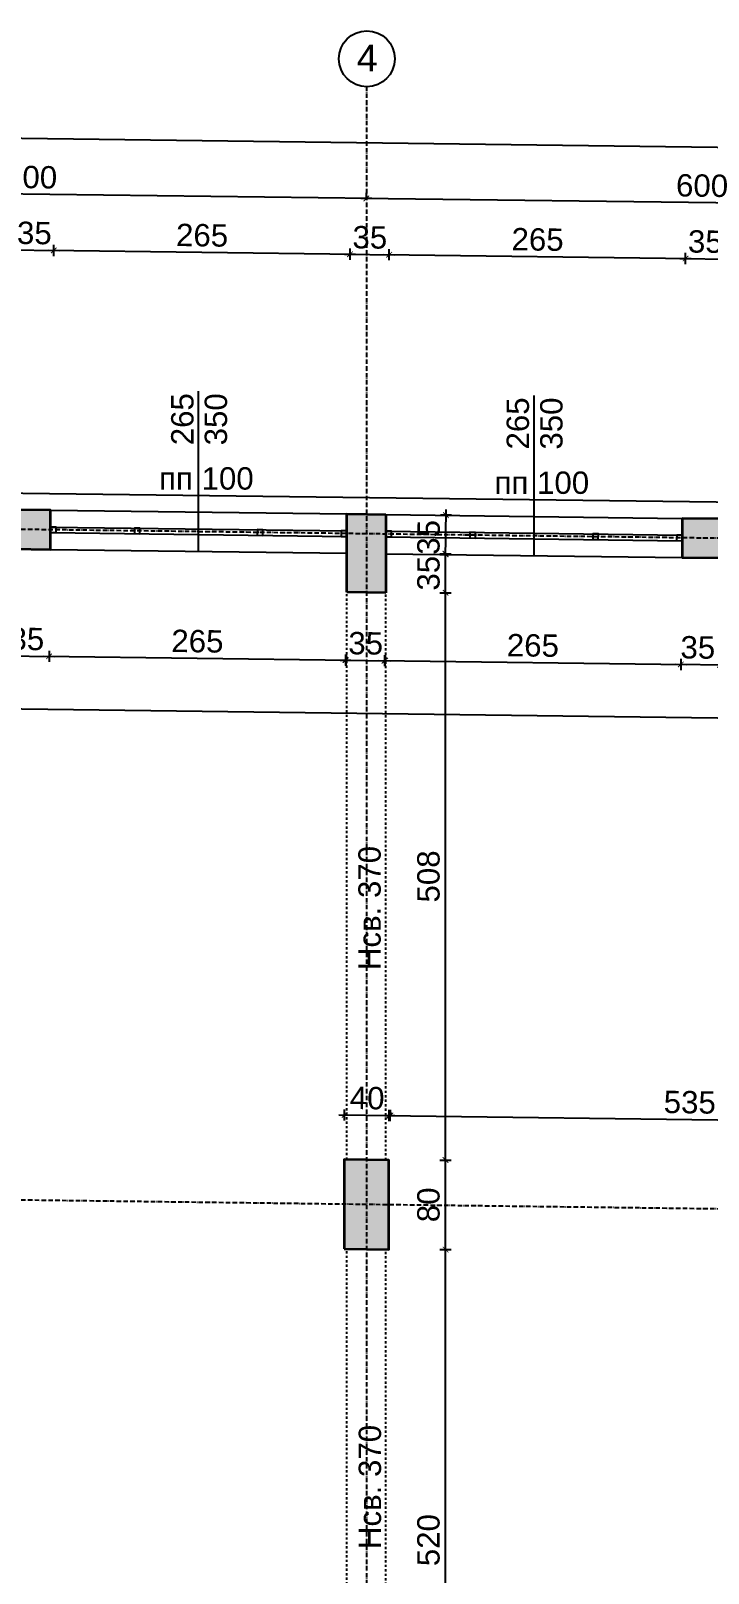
# Model space of a CAD drawing. Header units: inches. Extents: x -72385 to 39588, y -6525 to 66685.
# Drawn here: x -50485 to -49879, y 16153 to 17533 of the extents above; entities that cross this region are included whole.
import ezdxf

# ---------------------------------------------------------------- set-up
doc = ezdxf.new("R2010")
doc.units = ezdxf.units.IN
doc.header["$MEASUREMENT"] = 0
doc.linetypes.add('DashDot', pattern=[0.6, 0.4, -0.1, 0, -0.1])
doc.linetypes.add('Hidden', pattern=[0.4, 0.2, -0.2])
for name, color, linetype, lineweight in [('Изгледни линии', 253, 'Continuous', 25), ('Надписи Hсв', 252, 'Continuous', 25), ('Надписи коти външни', 252, 'Continuous', 25), ('Надписи коти вътрешни', 252, 'Continuous', 25), ('Надписи Оси', 252, 'Continuous', 25), ('Надписи прозорци', 252, 'Continuous', 25), ('Оси', 252, 'DashDot', 25), ('Прозорци', 251, 'Continuous', 25), ('Пунктир', 253, 'Hidden', 25), ('Разрезни линии', 7, 'Continuous', 35), ('Щрих стени', 254, 'Continuous', 25)]:
    doc.layers.add(name, color=color, linetype=linetype, lineweight=lineweight)
doc.styles.add('Arial Regular', font='arial.ttf')
doc.styles.get("Standard").update_dxf_attribs({"font": 'arial.ttf'})
doc.dimstyles.new('Annotative', dxfattribs={"dimscale": 0, "dimtxt": 20, "dimasz": 5, "dimexe": 5, "dimexo": 5, "dimgap": 5, "dimtad": 1, "dimdec": 0, "dimzin": 0, "dimdsep": 46, "dimtxsty": 'Standard', "dimblk": 'ARCHTICK', "dimcen": 5, "dimdle": 5, "dimadec": 0, "dimazin": 0, "dimtfac": 1, "dimtdec": 0, "dimtofl": 0, "dimtmove": 0, "dimatfit": 3, "dimldrblk": 'ARCHTICK', "dimfxl": 5, "dimfxlon": 1, "dimtolj": 1, "dimtzin": 0, "dimarcsym": 1})

# ---------------------------------------------------------------- blocks, each defined once
blk = doc.blocks.new('_ArchTick')
at = {"color": 0, "linetype": 'ByBlock', "const_width": 0.15}
blk.add_lwpolyline([(-0.5, -0.5), (0.5, 0.5)], dxfattribs=at)
blk = doc.blocks.new('*D516')
at = {"layer": 'Defpoints', "color": 0, "ltscale": 50, "transparency": 16777216}
for p in [(-50164.3, 16562.4), (-50204.8, 16523), (-50164.8, 16522.5)]:
    blk.add_point(p, dxfattribs=at)
at = {"layer": 'Надписи коти вътрешни', "color": 0, "lineweight": -2, "ltscale": 50, "transparency": 16777216}
for p, q in [((-50209.3, 16563), (-50159.3, 16562.3)), ((-50204.4, 16557.9), (-50204.3, 16567.9)), ((-50164.4, 16557.4), (-50164.3, 16567.4))]:
    blk.add_line(p, q, dxfattribs=at)
at = {"layer": 'Надписи коти вътрешни', "color": 0, "lineweight": -2, "ltscale": 50, "transparency": 16777216, "xscale": 5, "yscale": 5, "zscale": 5}
for p, rotation in [((-50204.3, 16562.9), 179.2706286525463), ((-50164.3, 16562.4), 359.2706286525462)]:
    blk.add_blockref('_ArchTick', p, dxfattribs=dict(at, rotation=rotation))
at = {"layer": 'Надписи коти вътрешни', "color": 0, "ltscale": 50, "transparency": 16777216, "insert": (-50184.1, 16577.9), "char_height": 20, "attachment_point": 5, "rotation": 359.2706}
blk.add_mtext('\\A1;40', dxfattribs=at)
blk = doc.blocks.new('*D519')
at = {"layer": 'Defpoints', "color": 0, "ltscale": 50, "transparency": 16777216}
for p in [(-49628.3, 16555.6), (-50164.8, 16442.5), (-49629.8, 16435.7)]:
    blk.add_point(p, dxfattribs=at)
at = {"layer": 'Надписи коти вътрешни', "color": 0, "lineweight": -2, "ltscale": 50, "transparency": 16777216}
for p, q in [((-50168.3, 16562.4), (-49623.3, 16555.5)), ((-50163.4, 16557.4), (-50163.2, 16567.4)), ((-49628.4, 16550.6), (-49628.2, 16560.6))]:
    blk.add_line(p, q, dxfattribs=at)
at = {"layer": 'Надписи коти вътрешни', "color": 0, "lineweight": -2, "ltscale": 50, "transparency": 16777216, "xscale": 5, "yscale": 5, "zscale": 5}
for p, rotation in [((-50163.3, 16562.4), 179.2706286525474), ((-49628.3, 16555.6), 359.2706286525474)]:
    blk.add_blockref('_ArchTick', p, dxfattribs=dict(at, rotation=rotation))
at = {"layer": 'Надписи коти вътрешни', "color": 0, "ltscale": 50, "transparency": 16777216, "insert": (-49895.6, 16574.2), "char_height": 20, "attachment_point": 5, "rotation": 359.2706}
blk.add_mtext('\\A1;535', dxfattribs=at)
blk = doc.blocks.new('*D536')
at = {"layer": 'Defpoints', "color": 0, "ltscale": 50, "transparency": 16777216}
for p in [(-51367.3, 17080.4), (-47202.3, 17027.4), (-47204.2, 16884.3)]:
    blk.add_point(p, dxfattribs=at)
at = {"layer": 'Надписи коти вътрешни', "color": 0, "lineweight": -2, "ltscale": 50, "transparency": 16777216}
for p, q in [((-51374.2, 16937.4), (-47199.2, 16884.2)), ((-51369.1, 16942.3), (-51369.2, 16932.3)), ((-47204.1, 16889.3), (-47204.2, 16879.3))]:
    blk.add_line(p, q, dxfattribs=at)
at = {"layer": 'Надписи коти вътрешни', "color": 0, "lineweight": -2, "ltscale": 50, "transparency": 16777216, "xscale": 5, "yscale": 5, "zscale": 5}
for p, rotation in [((-51369.2, 16937.3), 179.2706286525473), ((-47204.2, 16884.3), 359.2706286525473)]:
    blk.add_blockref('_ArchTick', p, dxfattribs=dict(at, rotation=rotation))
at = {"layer": 'Надписи коти вътрешни', "color": 0, "ltscale": 50, "transparency": 16777216, "insert": (-49286.5, 16926), "char_height": 20, "attachment_point": 5, "rotation": 359.2706}
blk.add_mtext('\\A1;4165', dxfattribs=at)
blk = doc.blocks.new('*D540')
at = {"layer": 'Defpoints', "color": 0, "ltscale": 50, "transparency": 16777216}
for p in [(-50502.3, 17069.4), (-50467.3, 17068.9), (-50468.6, 16973.2)]:
    blk.add_point(p, dxfattribs=at)
at = {"layer": 'Надписи коти вътрешни', "color": 0, "lineweight": -2, "ltscale": 50, "transparency": 16777216}
for p, q in [((-50508.6, 16973.7), (-50463.6, 16973.2)), ((-50503.5, 16978.7), (-50503.6, 16968.7)), ((-50468.5, 16978.2), (-50468.6, 16968.2))]:
    blk.add_line(p, q, dxfattribs=at)
at = {"layer": 'Надписи коти вътрешни', "color": 0, "lineweight": -2, "ltscale": 50, "transparency": 16777216, "xscale": 5, "yscale": 5, "zscale": 5}
for p, rotation in [((-50503.6, 16973.7), 179.2706286525581), ((-50468.6, 16973.2), 359.2706286525582)]:
    blk.add_blockref('_ArchTick', p, dxfattribs=dict(at, rotation=rotation))
at = {"layer": 'Надписи коти вътрешни', "color": 0, "ltscale": 50, "transparency": 16777216, "insert": (-50488.4, 16988.7), "char_height": 20, "attachment_point": 5, "rotation": 359.2706}
blk.add_mtext('\\A1;35', dxfattribs=at)
blk = doc.blocks.new('*D541')
at = {"layer": 'Defpoints', "color": 0, "ltscale": 50, "transparency": 16777216}
for p in [(-50467.3, 17068.9), (-50202.3, 17065.6), (-50203.6, 16969.9)]:
    blk.add_point(p, dxfattribs=at)
at = {"layer": 'Надписи коти вътрешни', "color": 0, "lineweight": -2, "ltscale": 50, "transparency": 16777216}
for p, q in [((-50473.6, 16973.3), (-50198.6, 16969.8)), ((-50468.5, 16978.2), (-50468.6, 16968.2)), ((-50203.5, 16974.9), (-50203.6, 16964.9))]:
    blk.add_line(p, q, dxfattribs=at)
at = {"layer": 'Надписи коти вътрешни', "color": 0, "lineweight": -2, "ltscale": 50, "transparency": 16777216, "xscale": 5, "yscale": 5, "zscale": 5}
for p, rotation in [((-50468.6, 16973.2), 179.270628652547), ((-50203.6, 16969.9), 359.270628652547)]:
    blk.add_blockref('_ArchTick', p, dxfattribs=dict(at, rotation=rotation))
at = {"layer": 'Надписи коти вътрешни', "color": 0, "ltscale": 50, "transparency": 16777216, "insert": (-50335.9, 16986.7), "char_height": 20, "attachment_point": 5, "rotation": 359.2706}
blk.add_mtext('\\A1;265', dxfattribs=at)
blk = doc.blocks.new('*D542')
at = {"layer": 'Defpoints', "color": 0, "ltscale": 50, "transparency": 16777216}
for p in [(-50202.3, 17030.6), (-50167.3, 17030.1), (-50168.1, 16969.4)]:
    blk.add_point(p, dxfattribs=at)
at = {"layer": 'Надписи коти вътрешни', "color": 0, "lineweight": -2, "ltscale": 50, "transparency": 16777216}
for p, q in [((-50203, 16974.8), (-50203.2, 16964.8)), ((-50168, 16974.4), (-50168.2, 16964.4)), ((-50208.1, 16969.9), (-50163.1, 16969.3))]:
    blk.add_line(p, q, dxfattribs=at)
at = {"layer": 'Надписи коти вътрешни', "color": 0, "lineweight": -2, "ltscale": 50, "transparency": 16777216, "xscale": 5, "yscale": 5, "zscale": 5}
for p, rotation in [((-50203.1, 16969.8), 179.2706286525403), ((-50168.1, 16969.4), 359.2706286525403)]:
    blk.add_blockref('_ArchTick', p, dxfattribs=dict(at, rotation=rotation))
at = {"layer": 'Надписи коти вътрешни', "color": 0, "ltscale": 50, "transparency": 16777216, "insert": (-50185.4, 16984.8), "char_height": 20, "attachment_point": 5, "rotation": 359.2706}
blk.add_mtext('\\A1;35', dxfattribs=at)
blk = doc.blocks.new('*D543')
at = {"layer": 'Defpoints', "color": 0, "ltscale": 50, "transparency": 16777216}
for p in [(-50167.3, 17065.1), (-49902.3, 17061.7), (-49903.6, 16966)]:
    blk.add_point(p, dxfattribs=at)
at = {"layer": 'Надписи коти вътрешни', "color": 0, "lineweight": -2, "ltscale": 50, "transparency": 16777216}
for p, q in [((-50168.5, 16974.4), (-50168.6, 16964.4)), ((-50173.6, 16969.5), (-49898.6, 16966)), ((-49903.5, 16971), (-49903.6, 16961))]:
    blk.add_line(p, q, dxfattribs=at)
at = {"layer": 'Надписи коти вътрешни', "color": 0, "lineweight": -2, "ltscale": 50, "transparency": 16777216, "xscale": 5, "yscale": 5, "zscale": 5}
for p, rotation in [((-50168.6, 16969.4), 179.270628652547), ((-49903.6, 16966), 359.270628652547)]:
    blk.add_blockref('_ArchTick', p, dxfattribs=dict(at, rotation=rotation))
at = {"layer": 'Надписи коти вътрешни', "color": 0, "ltscale": 50, "transparency": 16777216, "insert": (-50035.9, 16982.9), "char_height": 20, "attachment_point": 5, "rotation": 359.2706}
blk.add_mtext('\\A1;265', dxfattribs=at)
blk = doc.blocks.new('*D544')
at = {"layer": 'Defpoints', "color": 0, "ltscale": 50, "transparency": 16777216}
for p in [(-49902.3, 17061.7), (-49867.3, 17061.3), (-49868.6, 16965.6)]:
    blk.add_point(p, dxfattribs=at)
at = {"layer": 'Надписи коти вътрешни', "color": 0, "lineweight": -2, "ltscale": 50, "transparency": 16777216}
for p, q in [((-49908.6, 16966.1), (-49863.6, 16965.5)), ((-49903.5, 16971), (-49903.6, 16961)), ((-49868.5, 16970.6), (-49868.6, 16960.6))]:
    blk.add_line(p, q, dxfattribs=at)
at = {"layer": 'Надписи коти вътрешни', "color": 0, "lineweight": -2, "ltscale": 50, "transparency": 16777216, "xscale": 5, "yscale": 5, "zscale": 5}
for p, rotation in [((-49903.6, 16966), 179.2706286525581), ((-49868.6, 16965.6), 359.2706286525582)]:
    blk.add_blockref('_ArchTick', p, dxfattribs=dict(at, rotation=rotation))
at = {"layer": 'Надписи коти вътрешни', "color": 0, "ltscale": 50, "transparency": 16777216, "insert": (-49888.4, 16981.1), "char_height": 20, "attachment_point": 5, "rotation": 359.2706}
blk.add_mtext('\\A1;35', dxfattribs=at)
blk = doc.blocks.new('*D941')
at = {"layer": 'Defpoints', "color": 0, "ltscale": 50, "transparency": 16777216}
for p in [(-50164.8, 16442.5), (-50114, 16442.5), (-50164.8, 15922.5)]:
    blk.add_point(p, dxfattribs=at)
at = {"layer": 'Надписи коти вътрешни', "color": 0, "lineweight": -2, "ltscale": 50, "transparency": 16777216}
for p, q in [((-50119, 16442.5), (-50109, 16442.5)), ((-50114, 15917.5), (-50114, 16447.5)), ((-50119, 15922.5), (-50109, 15922.5))]:
    blk.add_line(p, q, dxfattribs=at)
at = {"layer": 'Надписи коти вътрешни', "color": 0, "lineweight": -2, "ltscale": 50, "transparency": 16777216, "xscale": 5, "yscale": 5, "zscale": 5}
for p, rotation in [((-50114, 16442.5), 90), ((-50114, 15922.5), 270)]:
    blk.add_blockref('_ArchTick', p, dxfattribs=dict(at, rotation=rotation))
at = {"layer": 'Надписи коти вътрешни', "color": 0, "ltscale": 50, "transparency": 16777216, "insert": (-50129.2, 16182.5), "char_height": 20, "attachment_point": 5, "rotation": 90}
blk.add_mtext('\\A1;520', dxfattribs=at)
blk = doc.blocks.new('*D942')
at = {"layer": 'Defpoints', "color": 0, "ltscale": 50, "transparency": 16777216}
for p in [(-50164.8, 16522.5), (-50114, 16522.5), (-50164.8, 16442.5)]:
    blk.add_point(p, dxfattribs=at)
at = {"layer": 'Надписи коти вътрешни', "color": 0, "lineweight": -2, "ltscale": 50, "transparency": 16777216}
for p, q in [((-50119, 16522.5), (-50109, 16522.5)), ((-50114, 16437.5), (-50114, 16527.5)), ((-50119, 16442.5), (-50109, 16442.5))]:
    blk.add_line(p, q, dxfattribs=at)
at = {"layer": 'Надписи коти вътрешни', "color": 0, "lineweight": -2, "ltscale": 50, "transparency": 16777216, "xscale": 5, "yscale": 5, "zscale": 5}
for p, rotation in [((-50114, 16522.5), 90), ((-50114, 16442.5), 270)]:
    blk.add_blockref('_ArchTick', p, dxfattribs=dict(at, rotation=rotation))
at = {"layer": 'Надписи коти вътрешни', "color": 0, "ltscale": 50, "transparency": 16777216, "insert": (-50129.2, 16482.5), "char_height": 20, "attachment_point": 5, "rotation": 90}
blk.add_mtext('\\A1;80', dxfattribs=at)
blk = doc.blocks.new('*D943')
at = {"layer": 'Defpoints', "color": 0, "ltscale": 50, "transparency": 16777216}
for p in [(-50167.3, 17030.1), (-50114, 17030.1), (-50167.3, 16522.6)]:
    blk.add_point(p, dxfattribs=at)
at = {"layer": 'Надписи коти вътрешни', "color": 0, "lineweight": -2, "ltscale": 50, "transparency": 16777216}
for p, q in [((-50119, 17030.1), (-50109, 17030.1)), ((-50114, 16517.6), (-50114, 17035.1)), ((-50119, 16522.6), (-50109, 16522.6))]:
    blk.add_line(p, q, dxfattribs=at)
at = {"layer": 'Надписи коти вътрешни', "color": 0, "lineweight": -2, "ltscale": 50, "transparency": 16777216, "xscale": 5, "yscale": 5, "zscale": 5}
for p, rotation in [((-50114, 17030.1), 90), ((-50114, 16522.6), 270)]:
    blk.add_blockref('_ArchTick', p, dxfattribs=dict(at, rotation=rotation))
at = {"layer": 'Надписи коти вътрешни', "color": 0, "ltscale": 50, "transparency": 16777216, "insert": (-50129.2, 16776.3), "char_height": 20, "attachment_point": 5, "rotation": 90}
blk.add_mtext('\\A1;508', dxfattribs=at)
blk = doc.blocks.new('*D944')
at = {"layer": 'Defpoints', "color": 0, "ltscale": 50, "transparency": 16777216}
for p in [(-50167.3, 17065.1), (-50114, 17065.1), (-50167.3, 17030.1)]:
    blk.add_point(p, dxfattribs=at)
at = {"layer": 'Надписи коти вътрешни', "color": 0, "lineweight": -2, "ltscale": 50, "transparency": 16777216}
for p, q in [((-50114, 17025.1), (-50114, 17070.1)), ((-50119, 17065.1), (-50109, 17065.1)), ((-50119, 17030.1), (-50109, 17030.1))]:
    blk.add_line(p, q, dxfattribs=at)
at = {"layer": 'Надписи коти вътрешни', "color": 0, "lineweight": -2, "ltscale": 50, "transparency": 16777216, "xscale": 5, "yscale": 5, "zscale": 5}
for p, rotation in [((-50114, 17065.1), 90), ((-50114, 17030.1), 270)]:
    blk.add_blockref('_ArchTick', p, dxfattribs=dict(at, rotation=rotation))
at = {"layer": 'Надписи коти вътрешни', "color": 0, "ltscale": 50, "transparency": 16777216, "insert": (-50129.2, 17047.6), "char_height": 20, "attachment_point": 5, "rotation": 90}
blk.add_mtext('\\A1;35', dxfattribs=at)
blk = doc.blocks.new('*D5432')
at = {"layer": 'Defpoints', "color": 0, "ltscale": 50, "transparency": 16777216}
for p in [(-50464.4, 17336.4), (-50502.3, 17104.4), (-50467.3, 17103.9)]:
    blk.add_point(p, dxfattribs=at)
at = {"layer": 'Надписи коти външни', "color": 0, "lineweight": -2, "ltscale": 50, "transparency": 16777216}
for p, q in [((-50504.4, 17336.9), (-50459.4, 17336.4)), ((-50499.4, 17331.9), (-50499.3, 17341.9)), ((-50464.4, 17331.4), (-50464.3, 17341.4))]:
    blk.add_line(p, q, dxfattribs=at)
at = {"layer": 'Надписи коти външни', "color": 0, "lineweight": -2, "ltscale": 50, "transparency": 16777216, "xscale": 5, "yscale": 5, "zscale": 5}
for p, rotation in [((-50499.4, 17336.9), 179.2706286525403), ((-50464.4, 17336.4), 359.2706286525403)]:
    blk.add_blockref('_ArchTick', p, dxfattribs=dict(at, rotation=rotation))
at = {"layer": 'Надписи коти външни', "color": 0, "ltscale": 50, "transparency": 16777216, "insert": (-50481.7, 17351.9), "char_height": 20, "attachment_point": 5, "rotation": 359.2706}
blk.add_mtext('\\A1;35', dxfattribs=at)
blk = doc.blocks.new('*D5431')
at = {"layer": 'Defpoints', "color": 0, "ltscale": 50, "transparency": 16777216}
for p in [(-50199.4, 17333), (-50467.3, 17103.9), (-50202.3, 17100.6)]:
    blk.add_point(p, dxfattribs=at)
at = {"layer": 'Надписи коти външни', "color": 0, "lineweight": -2, "ltscale": 50, "transparency": 16777216}
for p, q in [((-50469.4, 17336.5), (-50194.4, 17333)), ((-50464.4, 17331.4), (-50464.3, 17341.4)), ((-50199.4, 17328), (-50199.3, 17338))]:
    blk.add_line(p, q, dxfattribs=at)
at = {"layer": 'Надписи коти външни', "color": 0, "lineweight": -2, "ltscale": 50, "transparency": 16777216, "xscale": 5, "yscale": 5, "zscale": 5}
for p, rotation in [((-50464.4, 17336.4), 179.270628652547), ((-50199.4, 17333), 359.270628652547)]:
    blk.add_blockref('_ArchTick', p, dxfattribs=dict(at, rotation=rotation))
at = {"layer": 'Надписи коти външни', "color": 0, "ltscale": 50, "transparency": 16777216, "insert": (-50331.7, 17349.9), "char_height": 20, "attachment_point": 5, "rotation": 359.2706}
blk.add_mtext('\\A1;265', dxfattribs=at)
blk = doc.blocks.new('*D5430')
at = {"layer": 'Defpoints', "color": 0, "ltscale": 50, "transparency": 16777216}
for p in [(-50164.4, 17332.6), (-50202.3, 17100.6), (-50167.3, 17100.1)]:
    blk.add_point(p, dxfattribs=at)
at = {"layer": 'Надписи коти външни', "color": 0, "lineweight": -2, "ltscale": 50, "transparency": 16777216}
for p, q in [((-50204.4, 17333.1), (-50159.4, 17332.5)), ((-50199.4, 17328), (-50199.3, 17338)), ((-50164.4, 17327.6), (-50164.3, 17337.6))]:
    blk.add_line(p, q, dxfattribs=at)
at = {"layer": 'Надписи коти външни', "color": 0, "lineweight": -2, "ltscale": 50, "transparency": 16777216, "xscale": 5, "yscale": 5, "zscale": 5}
for p, rotation in [((-50199.4, 17333), 179.2706286525463), ((-50164.4, 17332.6), 359.2706286525462)]:
    blk.add_blockref('_ArchTick', p, dxfattribs=dict(at, rotation=rotation))
at = {"layer": 'Надписи коти външни', "color": 0, "ltscale": 50, "transparency": 16777216, "insert": (-50181.7, 17348), "char_height": 20, "attachment_point": 5, "rotation": 359.2706}
blk.add_mtext('\\A1;35', dxfattribs=at)
blk = doc.blocks.new('*D5429')
at = {"layer": 'Defpoints', "color": 0, "ltscale": 50, "transparency": 16777216}
for p in [(-49899.4, 17329.2), (-50167.3, 17100.1), (-49902.3, 17096.7)]:
    blk.add_point(p, dxfattribs=at)
at = {"layer": 'Надписи коти външни', "color": 0, "lineweight": -2, "ltscale": 50, "transparency": 16777216}
for p, q in [((-50169.4, 17332.7), (-49894.4, 17329.2)), ((-50164.4, 17327.6), (-50164.3, 17337.6)), ((-49899.4, 17324.2), (-49899.3, 17334.2))]:
    blk.add_line(p, q, dxfattribs=at)
at = {"layer": 'Надписи коти външни', "color": 0, "lineweight": -2, "ltscale": 50, "transparency": 16777216, "xscale": 5, "yscale": 5, "zscale": 5}
for p, rotation in [((-50164.4, 17332.6), 179.2706286525486), ((-49899.4, 17329.2), 359.2706286525486)]:
    blk.add_blockref('_ArchTick', p, dxfattribs=dict(at, rotation=rotation))
at = {"layer": 'Надписи коти външни', "color": 0, "ltscale": 50, "transparency": 16777216, "insert": (-50031.7, 17346.1), "char_height": 20, "attachment_point": 5, "rotation": 359.2706}
blk.add_mtext('\\A1;265', dxfattribs=at)
blk = doc.blocks.new('*D5428')
at = {"layer": 'Defpoints', "color": 0, "ltscale": 50, "transparency": 16777216}
for p in [(-49864.4, 17328.8), (-49902.3, 17096.7), (-49867.3, 17096.3)]:
    blk.add_point(p, dxfattribs=at)
at = {"layer": 'Надписи коти външни', "color": 0, "lineweight": -2, "ltscale": 50, "transparency": 16777216}
for p, q in [((-49899.4, 17324.2), (-49899.3, 17334.2)), ((-49864.4, 17323.8), (-49864.3, 17333.8)), ((-49904.4, 17329.3), (-49859.4, 17328.7))]:
    blk.add_line(p, q, dxfattribs=at)
at = {"layer": 'Надписи коти външни', "color": 0, "lineweight": -2, "ltscale": 50, "transparency": 16777216, "xscale": 5, "yscale": 5, "zscale": 5}
for p, rotation in [((-49899.4, 17329.2), 179.2706286525522), ((-49864.4, 17328.8), 359.2706286525522)]:
    blk.add_blockref('_ArchTick', p, dxfattribs=dict(at, rotation=rotation))
at = {"layer": 'Надписи коти външни', "color": 0, "ltscale": 50, "transparency": 16777216, "insert": (-49881.7, 17344.2), "char_height": 20, "attachment_point": 5, "rotation": 359.2706}
blk.add_mtext('\\A1;35', dxfattribs=at)
blk = doc.blocks.new('*D5414')
at = {"layer": 'Defpoints', "color": 0, "ltscale": 50, "transparency": 16777216}
for p in [(-50184.8, 17382.9), (-50184.8, 17382.9), (-49584.8, 17375.2)]:
    blk.add_point(p, dxfattribs=at)
at = {"layer": 'Надписи коти външни', "color": 0, "lineweight": -2, "ltscale": 50, "transparency": 16777216}
for p, q in [((-50184.8, 17382.9), (-50184.8, 17387.9)), ((-49579.8, 17375.2), (-50189.8, 17382.9)), ((-49584.8, 17375.2), (-49584.8, 17380.2))]:
    blk.add_line(p, q, dxfattribs=at)
at = {"layer": 'Надписи коти външни', "color": 0, "lineweight": -2, "ltscale": 50, "transparency": 16777216, "xscale": 5, "yscale": 5, "zscale": 5}
for p, rotation in [((-50184.8, 17382.9), 179.270628652547), ((-49584.8, 17375.2), 359.2706286525469)]:
    blk.add_blockref('_ArchTick', p, dxfattribs=dict(at, rotation=rotation))
at = {"layer": 'Надписи коти външни', "color": 0, "ltscale": 50, "transparency": 16777216, "insert": (-49884.6, 17394.3), "char_height": 20, "attachment_point": 5, "rotation": 359.2706}
blk.add_mtext('\\A1;600', dxfattribs=at)
blk = doc.blocks.new('*D5413')
at = {"layer": 'Defpoints', "color": 0, "ltscale": 50, "transparency": 16777216}
for p in [(-50784.8, 17390.5), (-50784.8, 17390.5), (-50184.8, 17382.9)]:
    blk.add_point(p, dxfattribs=at)
at = {"layer": 'Надписи коти външни', "color": 0, "lineweight": -2, "ltscale": 50, "transparency": 16777216}
for p, q in [((-50179.8, 17382.8), (-50789.8, 17390.6)), ((-50784.8, 17390.5), (-50784.8, 17395.5)), ((-50184.8, 17382.9), (-50184.8, 17387.9))]:
    blk.add_line(p, q, dxfattribs=at)
at = {"layer": 'Надписи коти външни', "color": 0, "lineweight": -2, "ltscale": 50, "transparency": 16777216, "xscale": 5, "yscale": 5, "zscale": 5}
for p, rotation in [((-50784.8, 17390.5), 179.2706286525469), ((-50184.8, 17382.9), 359.2706286525469)]:
    blk.add_blockref('_ArchTick', p, dxfattribs=dict(at, rotation=rotation))
at = {"layer": 'Надписи коти външни', "color": 0, "ltscale": 50, "transparency": 16777216, "insert": (-50484.6, 17401.9), "char_height": 20, "attachment_point": 5, "rotation": 359.2706}
blk.add_mtext('\\A1;600', dxfattribs=at)
blk = doc.blocks.new('*D5410')
at = {"layer": 'Defpoints', "color": 0, "ltscale": 50, "transparency": 16777216}
for p in [(-40218.1, 17306), (-52317.3, 17127.5), (-40222.3, 16973.5)]:
    blk.add_point(p, dxfattribs=at)
at = {"layer": 'Надписи коти външни', "color": 0, "lineweight": -2, "ltscale": 50, "transparency": 16777216}
for p, q in [((-52318.1, 17460), (-40213.1, 17305.9)), ((-52313.2, 17455), (-52313, 17465)), ((-40218.2, 17301), (-40218, 17311))]:
    blk.add_line(p, q, dxfattribs=at)
at = {"layer": 'Надписи коти външни', "color": 0, "lineweight": -2, "ltscale": 50, "transparency": 16777216, "xscale": 5, "yscale": 5, "zscale": 5}
for p, rotation in [((-52313.1, 17460), 179.2706286525472), ((-40218.1, 17306), 359.2706286525473)]:
    blk.add_blockref('_ArchTick', p, dxfattribs=dict(at, rotation=rotation))
at = {"layer": 'Надписи коти външни', "color": 0, "ltscale": 50, "transparency": 16777216, "insert": (-46265.4, 17398.2), "char_height": 20, "attachment_point": 5, "rotation": 359.2706}
blk.add_mtext('\\A1;12095', dxfattribs=at)
blk = doc.blocks.new('*D7670')
at = {"layer": 'Defpoints', "color": 0, "ltscale": 10, "transparency": 16777216}
for p in [(-50113.6, 17099.5), (-50093.7, 17099.2), (-50094.2, 17064.2)]:
    blk.add_point(p, dxfattribs=at)
at = {"layer": 'Надписи коти вътрешни', "color": 0, "lineweight": -2, "ltscale": 10, "transparency": 16777216}
for p, q in [((-50108.6, 17099.4), (-50118.6, 17099.5)), ((-50114.1, 17059.5), (-50113.5, 17104.5)), ((-50109, 17064.4), (-50119, 17064.5))]:
    blk.add_line(p, q, dxfattribs=at)
at = {"layer": 'Надписи коти вътрешни', "color": 0, "lineweight": -2, "ltscale": 10, "transparency": 16777216, "xscale": 5, "yscale": 5, "zscale": 5}
for p, rotation in [((-50113.6, 17099.5), 89.27062865254527), ((-50114, 17064.5), 269.2706286525453)]:
    blk.add_blockref('_ArchTick', p, dxfattribs=dict(at, rotation=rotation))
at = {"layer": 'Надписи коти вътрешни', "color": 0, "ltscale": 10, "transparency": 16777216, "insert": (-50129.1, 17079.7), "char_height": 20, "attachment_point": 5, "rotation": 89.2706}
blk.add_mtext('\\A1;35', dxfattribs=at)

msp = doc.modelspace()

# ---------------------------------------------------------------- hatches: boundary and pattern name
at = {"layer": 'Щрих стени', "ltscale": 10}
h = msp.add_hatch(color=256, dxfattribs=at)
h.dxf.hatch_style = 1
h.paths.add_polyline_path([(-51067.3, 17111.6), (-51102.3, 17112), (-51102.3, 17077), (-51067.3, 17076.6)])
h.paths.add_polyline_path([(-50767.3, 17107.8), (-50802.3, 17108.2), (-50802.3, 17038.2), (-50767.3, 17037.8)])
h.paths.add_polyline_path([(-50467.3, 17103.9), (-50502.3, 17104.4), (-50502.3, 17069.4), (-50467.3, 17068.9)])
h.paths.add_polyline_path([(-50167.3, 17100.1), (-50202.3, 17100.6), (-50202.3, 17030.6), (-50167.3, 17030.1)])
h.paths.add_polyline_path([(-49867.3, 17096.3), (-49902.3, 17096.7), (-49902.3, 17061.7), (-49867.3, 17061.3)])
h.paths.add_polyline_path([(-49567.3, 17092.5), (-49602.3, 17092.9), (-49602.3, 17022.9), (-49567.3, 17022.5)])
h.paths.add_polyline_path([(-49267.3, 17088.7), (-49302.3, 17089.1), (-49302.3, 17054.1), (-49267.3, 17053.7)])
h.paths.add_polyline_path([(-48967.3, 17084.8), (-49002.3, 17085.3), (-49002.3, 17015.3), (-48967.3, 17014.8)])
h.paths.add_polyline_path([(-48667.3, 17081), (-48702.3, 17081.5), (-48702.3, 17046.5), (-48667.3, 17046)])
h.paths.add_polyline_path([(-48367.3, 17077.2), (-48402.3, 17077.6), (-48402.3, 17007.6), (-48367.3, 17007.2)])
h.paths.add_polyline_path([(-48067.3, 17073.4), (-48102.3, 17073.8), (-48102.3, 17038.8), (-48067.3, 17038.4)])
h.paths.add_polyline_path([(-47767.3, 17069.6), (-47802.3, 17070), (-47802.3, 17000), (-47767.3, 16999.6)])
h.paths.add_polyline_path([(-47467.3, 17065.7), (-47502.3, 17066.2), (-47502.3, 17031.2), (-47467.3, 17030.7)])
h.paths.add_polyline_path([(-50764.8, 16530.2), (-50804.8, 16530.7), (-50804.8, 16450.7), (-50764.8, 16450.2)])
h.paths.add_polyline_path([(-50164.8, 16522.5), (-50204.8, 16523), (-50204.8, 16443), (-50164.8, 16442.5)])
h.paths.add_polyline_path([(-49564.8, 16514.9), (-49604.8, 16515.4), (-49604.8, 16470.4), (-49629.8, 16470.7), (-49629.8, 16435.7), (-49604.8, 16435.4), (-49564.8, 16434.9)])
h.paths.add_polyline_path([(-48964.8, 16507.3), (-49004.8, 16507.8), (-49004.8, 16427.8), (-48964.8, 16427.3)])
h.paths.add_polyline_path([(-48364.8, 16499.6), (-48404.8, 16500.1), (-48404.8, 16420.1), (-48364.8, 16419.6)])
h.paths.add_polyline_path([(-47764.8, 16492), (-47804.8, 16492.5), (-47804.8, 16447.5), (-47829.8, 16447.8), (-47829.8, 16412.8), (-47804.8, 16412.5), (-47804.8, 16412.5), (-47764.8, 16412)])
h.paths.add_polyline_path([(-50764.8, 15930.1), (-50804.8, 15930.6), (-50804.8, 15850.6), (-50764.8, 15850.1)])
h.paths.add_polyline_path([(-50164.8, 15922.5), (-50204.8, 15923), (-50204.8, 15843), (-50164.8, 15842.5)])
h.paths.add_polyline_path([(-49564.8, 15914.9), (-49604.8, 15915.4), (-49629.8, 15915.7), (-49629.8, 15880.7), (-49604.8, 15880.4), (-49604.8, 15835.4), (-49564.8, 15834.8)])
h.paths.add_polyline_path([(-48964.8, 15907.2), (-49004.8, 15907.7), (-49004.8, 15827.7), (-48964.8, 15827.2)])
h.paths.add_polyline_path([(-48364.8, 15899.6), (-48404.8, 15900.1), (-48404.8, 15820.1), (-48364.8, 15819.6)])
h.paths.add_polyline_path([(-47764.8, 15891.9), (-47804.8, 15892.4), (-47804.8, 15847.4), (-47829.8, 15847.8), (-47829.8, 15812.8), (-47804.8, 15812.4), (-47764.8, 15811.9)])
h.paths.add_polyline_path([(-51067.3, 15311.4), (-51102.3, 15311.9), (-51102.3, 15276.9), (-51067.3, 15276.4)])
h.paths.add_polyline_path([(-50767.3, 15342.6), (-50802.3, 15343.1), (-50802.3, 15273.1), (-50767.3, 15272.6)])
h.paths.add_polyline_path([(-50467.3, 15303.8), (-50502.3, 15304.2), (-50502.3, 15269.2), (-50467.3, 15268.8)])
h.paths.add_polyline_path([(-50167.3, 15335), (-50202.3, 15335.4), (-50202.3, 15265.4), (-50167.3, 15265)])
h.paths.add_polyline_path([(-49867.3, 15296.2), (-49902.3, 15296.6), (-49902.3, 15261.6), (-49867.3, 15261.2)])
h.paths.add_polyline_path([(-49567.3, 15327.3), (-49602.3, 15327.8), (-49602.3, 15257.8), (-49567.3, 15257.3)])
h.paths.add_polyline_path([(-49267.3, 15288.5), (-49302.3, 15289), (-49302.3, 15254), (-49267.3, 15253.5)])
h.paths.add_polyline_path([(-48967.3, 15319.7), (-49002.3, 15320.1), (-49002.3, 15250.1), (-48967.3, 15249.7)])
h.paths.add_polyline_path([(-48667.3, 15280.9), (-48702.3, 15281.3), (-48702.3, 15246.3), (-48667.3, 15245.9)])
h.paths.add_polyline_path([(-48367.3, 15312.1), (-48402.3, 15312.5), (-48402.3, 15242.5), (-48367.3, 15242.1)])
h.paths.add_polyline_path([(-48067.3, 15273.2), (-48102.3, 15273.7), (-48102.3, 15238.7), (-48067.3, 15238.2)])
h.paths.add_polyline_path([(-47767.3, 15304.4), (-47802.3, 15304.9), (-47802.3, 15234.9), (-47767.3, 15234.4)])
h.paths.add_polyline_path([(-47467.3, 15265.6), (-47502.3, 15266), (-47502.3, 15231), (-47467.3, 15230.6)])

# ---------------------------------------------------------------- linework, layer by layer
at = {"layer": 'Изгледни линии', "ltscale": 50}
for p, q in [((-51382.3, 17130.6), (-46572.3, 17069.4)), ((-50467.3, 17103.9), (-50202.3, 17100.6)), ((-50167.3, 17100.1), (-49902.3, 17096.7)), ((-50467.3, 17068.9), (-50202.3, 17065.6)), ((-50167.3, 17065.1), (-49902.3, 17061.7))]:
    msp.add_line(p, q, dxfattribs=at)
at = {"layer": 'Надписи Оси', "ltscale": 50}
msp.add_circle((-50184.4, 17507.9), 25, dxfattribs=at)
at = {"layer": 'Надписи прозорци', "ltscale": 50}
for p, q in [((-50334.8, 17067.2), (-50334.8, 17210.4)), ((-50034.8, 17063.4), (-50034.8, 17206.6))]:
    msp.add_line(p, q, dxfattribs=at)
at = {"layer": 'Оси', "ltscale": 10}
for p, q in [((-50184.8, 17482.9), (-50184.8, 14882.7)), ((-39839.8, 16951.1), (-52699.8, 17114.9)), ((-39839.8, 16351.1), (-52699.8, 16514.8))]:
    msp.add_line(p, q, dxfattribs=at)
at = {"layer": 'Прозорци', "ltscale": 50}
for p, q in [((-50467.3, 17088.9), (-50202.3, 17085.6)), ((-50467.3, 17083.9), (-50202.3, 17080.6)), ((-50167.3, 17085.1), (-49902.3, 17081.7)), ((-50167.3, 17080.1), (-49902.3, 17076.7))]:
    msp.add_line(p, q, dxfattribs=at)
for points in [[(-50467.3, 17083.9), (-50462.3, 17083.9), (-50462.3, 17088.9), (-50467.3, 17088.9), (-50467.3, 17083.9)], [(-50392.3, 17083), (-50387.3, 17082.9), (-50387.3, 17087.9), (-50392.3, 17088), (-50392.3, 17083)], [(-50282.4, 17081.6), (-50277.4, 17081.5), (-50277.3, 17086.5), (-50282.3, 17086.6), (-50282.4, 17081.6)], [(-50207.4, 17080.6), (-50202.4, 17080.6), (-50202.3, 17085.6), (-50207.3, 17085.6), (-50207.4, 17080.6)], [(-50167.3, 17080.1), (-50162.3, 17080.1), (-50162.3, 17085.1), (-50167.3, 17085.1), (-50167.3, 17080.1)], [(-50092.3, 17079.2), (-50087.3, 17079.1), (-50087.3, 17084.1), (-50092.3, 17084.2), (-50092.3, 17079.2)], [(-49982.4, 17077.8), (-49977.4, 17077.7), (-49977.3, 17082.7), (-49982.3, 17082.8), (-49982.4, 17077.8)], [(-49907.4, 17076.8), (-49902.4, 17076.7), (-49902.3, 17081.7), (-49907.3, 17081.8), (-49907.4, 17076.8)]]:
    msp.add_lwpolyline(points, dxfattribs=at)
at = {"layer": 'Пунктир', "ltscale": 10}
for p, q in [((-50202.3, 16523), (-50202.3, 17030.6)), ((-50167.3, 16522.6), (-50167.3, 17030.1)), ((-50202.3, 15923), (-50202.3, 16443)), ((-50167.3, 15922.5), (-50167.3, 16442.6))]:
    msp.add_line(p, q, dxfattribs=at)
at = {"layer": 'Разрезни линии', "ltscale": 50}
for p, q in [((-50202.3, 17100.6), (-50167.3, 17100.1)), ((-50202.3, 17030.6), (-50202.3, 17100.6)), ((-50167.3, 17100.1), (-50167.3, 17030.1)), ((-50167.3, 17030.1), (-50202.3, 17030.6))]:
    msp.add_line(p, q, dxfattribs=at)
for points in [[(-50502.3, 17104.4), (-50502.3, 17069.4), (-50467.3, 17068.9), (-50467.3, 17103.9)], [(-49902.3, 17096.7), (-49902.3, 17061.7), (-49867.3, 17061.3), (-49867.3, 17096.3)], [(-50204.8, 16443), (-50164.8, 16442.5), (-50164.8, 16522.5), (-50204.8, 16523)]]:
    msp.add_lwpolyline(points, close=True, dxfattribs=at)

# ---------------------------------------------------------------- texts
at = {"layer": 'Надписи Hсв', "ltscale": 100, "char_height": 20, "width": 180.489, "attachment_point": 1, "rotation": 90, "style": 'Arial Regular'}
for insert in [(-50192, 16692.5), (-50191.7, 16174.5)]:
    msp.add_mtext('\\pxt8;Hсв. 370', dxfattribs=dict(at, insert=insert))
at = {"layer": 'Надписи Оси', "ltscale": 100, "insert": (-50197.7, 17520.6), "char_height": 24, "width": 27.213, "attachment_point": 1, "style": 'Arial Regular'}
msp.add_mtext('\\pxqc;4', dxfattribs=at)
at = {"layer": 'Надписи прозорци', "ltscale": 100, "char_height": 20, "width": 180.489, "attachment_point": 1, "rotation": 90, "style": 'Arial Regular'}
for s, insert in [('265', (-50359.4, 17162.1)), ('350', (-50329.4, 17162)), ('265', (-50059.4, 17158.3)), ('350', (-50029.4, 17158.2))]:
    msp.add_mtext(s, dxfattribs=dict(at, insert=insert))
at = {"layer": 'Надписи прозорци', "ltscale": 100, "char_height": 20, "width": 180.489, "attachment_point": 1, "style": 'Arial Regular'}
for insert in [(-50370.2, 17142.4), (-50070.2, 17138.6)]:
    msp.add_mtext('пп 100', dxfattribs=dict(at, insert=insert))

# ---------------------------------------------------------------- dimensions: what is measured, and where the dimension line sits
at = {"layer": 'Надписи коти външни', "ltscale": 50}
dim = msp.add_aligned_dim(p1=(-52317.3, 17127.5), p2=(-40222.3, 16973.5), distance=332.5, text='12095', dimstyle='Annotative', override={"dimscale": 0, "dimtix": 0, "dimtofl": 0, "dimtmove": 0, "dimatfit": 3}, dxfattribs=at)
dim.commit()
dim.dimension.update_dxf_attribs({"geometry": '*D5410', "text_midpoint": (-46265.4, 17398.2)})
for p1, p2, distance, picture, middle in [((-50184.8, 17382.9), (-50784.8, 17390.5), 0, '*D5413', (-50484.6, 17401.9)), ((-49584.8, 17375.2), (-50184.8, 17382.9), 0, '*D5414', (-49884.6, 17394.3)), ((-50467.3, 17103.9), (-50202.3, 17100.6), 232.5, '*D5431', (-50331.7, 17349.9)), ((-50167.3, 17100.1), (-49902.3, 17096.7), 232.5, '*D5429', (-50031.7, 17346.1))]:
    dim = msp.add_aligned_dim(p1=p1, p2=p2, distance=distance, dimstyle='Annotative', override={"dimscale": 0, "dimtix": 0, "dimtofl": 0, "dimtmove": 0, "dimatfit": 3}, dxfattribs=at)
    dim.commit()
    dim.dimension.update_dxf_attribs({"geometry": picture, "text_midpoint": middle})
for base, p1, p2, picture, middle in [((-50464.4, 17336.4), (-50502.3, 17104.4), (-50467.3, 17103.9), '*D5432', (-50481.9, 17336.6)), ((-50164.4, 17332.6), (-50202.3, 17100.6), (-50167.3, 17100.1), '*D5430', (-50181.9, 17332.8)), ((-49864.4, 17328.8), (-49902.3, 17096.7), (-49867.3, 17096.3), '*D5428', (-49881.9, 17329))]:
    dim = msp.add_linear_dim(base=base, p1=p1, p2=p2, angle=359.2706, dimstyle='Annotative', override={"dimscale": 0, "dimtix": 0, "dimtofl": 0, "dimtmove": 0, "dimatfit": 3}, dxfattribs=at)
    dim.commit()
    dim.dimension.update_dxf_attribs({"geometry": picture, "text_midpoint": middle, "dimtype": 129})
at = {"layer": 'Надписи коти вътрешни', "ltscale": 10}
dim = msp.add_linear_dim(base=(-50113.6, 17099.5), p1=(-50094.2, 17064.2), p2=(-50093.7, 17099.2), angle=89.2706, dimstyle='Annotative', override={"dimscale": 0, "dimtix": 0, "dimtofl": 0, "dimtmove": 0, "dimatfit": 3}, dxfattribs=at)
dim.commit()
dim.dimension.update_dxf_attribs({"geometry": '*D7670', "text_midpoint": (-50113.9, 17079.5), "dimtype": 129})
at = {"layer": 'Надписи коти вътрешни', "ltscale": 50}
for p1, p2, distance, picture, middle in [((-51367.3, 17080.4), (-47202.3, 17027.4), -143.1, '*D536', (-49286.5, 16926)), ((-50467.3, 17068.9), (-50202.3, 17065.6), -95.7, '*D541', (-50335.9, 16986.7)), ((-50167.3, 17065.1), (-49902.3, 17061.7), -95.7, '*D543', (-50035.9, 16982.9)), ((-50204.8, 16523), (-50164.8, 16522.5), 39.9, '*D516', (-50184.1, 16577.9)), ((-50164.8, 16442.5), (-49629.8, 16435.7), 119.9, '*D519', (-49895.6, 16574.2))]:
    dim = msp.add_aligned_dim(p1=p1, p2=p2, distance=distance, dimstyle='Annotative', override={"dimscale": 0, "dimtix": 0, "dimtofl": 0, "dimtmove": 0, "dimatfit": 3}, dxfattribs=at)
    dim.commit()
    dim.dimension.update_dxf_attribs({"geometry": picture, "text_midpoint": middle})
for base, p1, p2, angle, picture, middle in [((-50468.6, 16973.2), (-50502.3, 17069.4), (-50467.3, 17068.9), 359.2706, '*D540', (-50488.6, 16973.5)), ((-50114, 17065.1), (-50167.3, 17030.1), (-50167.3, 17065.1), 90, '*D944', (-50114, 17047.6)), ((-49868.6, 16965.6), (-49902.3, 17061.7), (-49867.3, 17061.3), 359.2706, '*D544', (-49888.6, 16965.8)), ((-50168.1, 16969.4), (-50202.3, 17030.6), (-50167.3, 17030.1), 359.2706, '*D542', (-50185.6, 16969.6))]:
    dim = msp.add_linear_dim(base=base, p1=p1, p2=p2, angle=angle, dimstyle='Annotative', override={"dimscale": 0, "dimtix": 0, "dimtofl": 0, "dimtmove": 0, "dimatfit": 3}, dxfattribs=at)
    dim.commit()
    dim.dimension.update_dxf_attribs({"geometry": picture, "text_midpoint": middle, "dimtype": 129})
for base, p1, p2, picture, middle in [((-50113.9963, 17030.1129), (-50167.3373, 16522.5718), (-50167.3373, 17030.1129), '*D943', (-50129.2077, 16776.3423)), ((-50114, 16522.5), (-50164.8, 16442.5), (-50164.8, 16522.5), '*D942', (-50129.2, 16482.5)), ((-50114, 16442.5), (-50164.8, 15922.5), (-50164.8, 16442.5), '*D941', (-50129.2, 16182.5))]:
    dim = msp.add_linear_dim(base=base, p1=p1, p2=p2, angle=90, dimstyle='Annotative', override={"dimscale": 0, "dimtix": 0, "dimtofl": 0, "dimtmove": 0, "dimatfit": 3}, dxfattribs=at)
    dim.commit()
    dim.dimension.update_dxf_attribs({"geometry": picture, "text_midpoint": middle})

doc.saveas('drawing.dxf')
